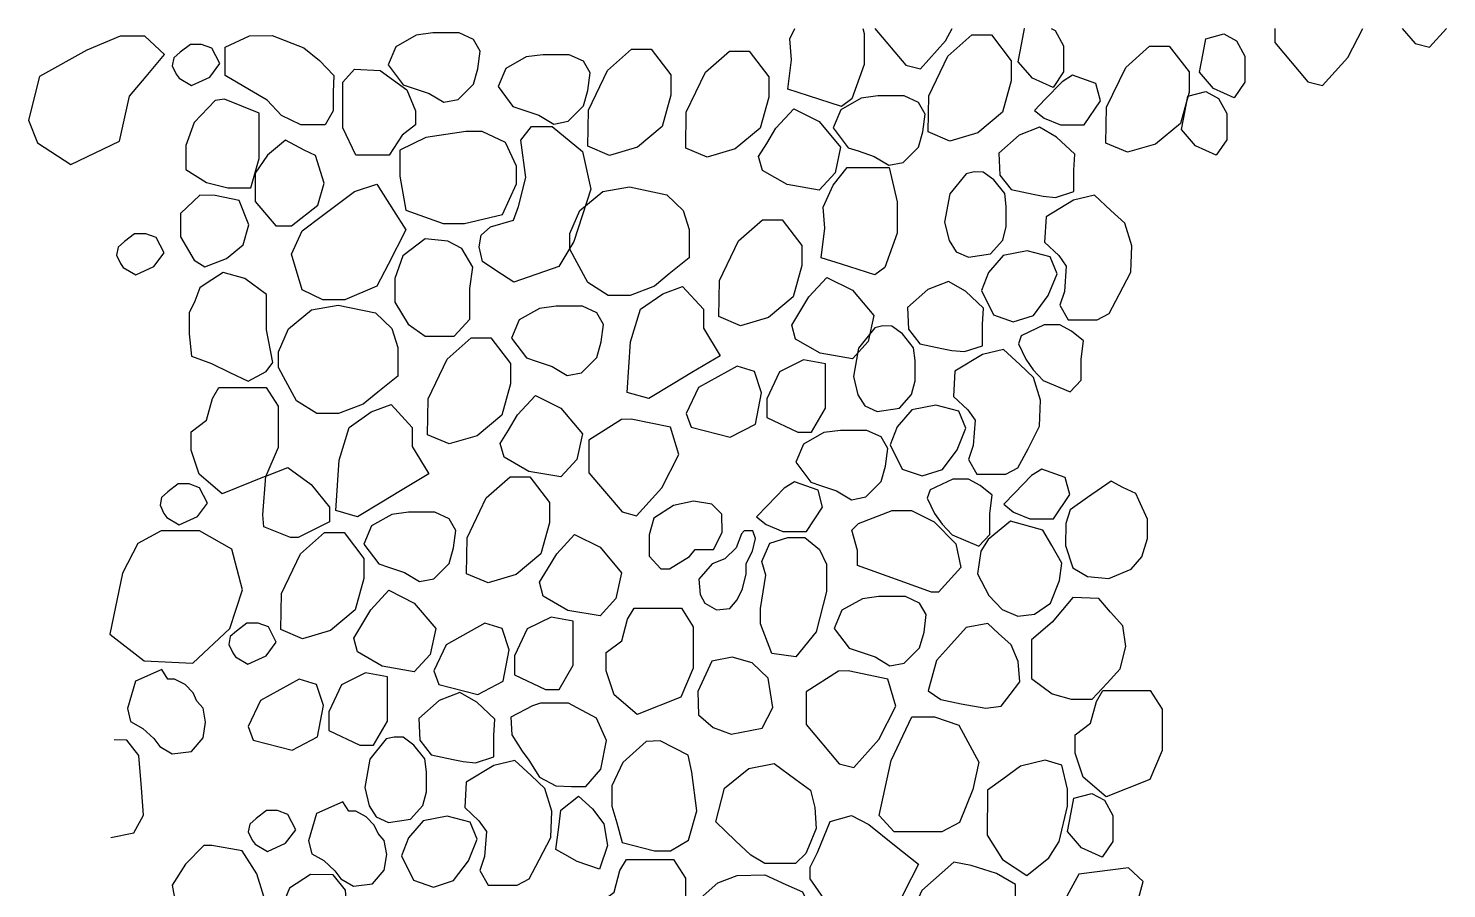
# Model space of a CAD drawing. Header units: millimetres. Extents: x -251401 to 377140, y -30451 to 275830.
# Drawn here: x 7902 to 10383, y -13522 to -12017 of the extents above; entities that cross this region are included whole.
import ezdxf

# ---------------------------------------------------------------- set-up
doc = ezdxf.new("R2010")
doc.units = ezdxf.units.MM

msp = doc.modelspace()

# ---------------------------------------------------------------- linework, layer by layer
at = {"layer": 'Defpoints', "color": 8}
for points in [[(8004.042, -12055.18), (7921.281, -12100.854), (7901.517, -12177.389), (7917.575, -12216.891), (7975.632, -12255.158), (8060.863, -12214.422), (8078.156, -12135.418), (8107.802, -12100.854), (8139.918, -12062.587), (8105.331, -12030.491), (8062.098, -12030.491)], [(8288.321, -12030.092), (8328.153, -12029.523), (8383.349, -12051.133), (8410.663, -12073.31), (8435.7, -12099.469), (8434.562, -12128.471), (8434.562, -12160.884), (8420.905, -12185.905), (8378.228, -12185.905), (8344.086, -12169.414), (8319.049, -12142.687), (8288.321, -12124.49), (8246.081, -12099.475), (8246.081, -12072.173), (8246.081, -12049.995)], [(8580.195, -12028.795), (8544.545, -12049.015), (8531.056, -12080.791), (8557.071, -12115.454), (8574.414, -12121.232), (8602.451, -12130.571), (8628.371, -12146.267), (8653.422, -12141.452), (8680.4, -12114.492), (8688.108, -12087.531), (8691.962, -12056.718), (8680.4, -12036.498), (8655.349, -12024.943), (8609.101, -12024.943)], [(9476.609, -12134.914), (9510.109, -12065.411), (9551.9, -12028.466), (9586.458, -12028.466), (9621.016, -12073.443), (9621.016, -12108.782), (9605.746, -12163.396), (9562.347, -12199.538), (9513.323, -12213.995), (9475.55, -12197.932)], [(9992.896, -12026.712), (10014.907, -12038.758), (10029.582, -12065.468), (10029.582, -12111.033), (10011.239, -12138.267), (9975.078, -12122.032), (9950.446, -12093.226), (9956.735, -12060.231), (9961.538, -12035.032)], [(8186.805, -12116.631), (8218.701, -12102.087), (8236.352, -12078.567), (8222.417, -12051.644), (8204.456, -12044.836), (8184.947, -12044.836), (8166.986, -12058.761), (8155.838, -12068.664), (8153.361, -12082.281), (8160.174, -12096.826), (8165.128, -12103.943)], [(8881.263, -12159.921), (8914.762, -12090.419), (8956.554, -12053.473), (8991.112, -12053.473), (9025.67, -12098.45), (9025.67, -12133.789), (9010.4, -12188.403), (8967.001, -12224.545), (8917.977, -12239.002), (8880.204, -12222.939)], [(9052.524, -12163.204), (9086.023, -12093.701), (9127.815, -12056.756), (9162.373, -12056.756), (9196.931, -12101.733), (9196.931, -12137.072), (9181.661, -12191.686), (9138.262, -12227.828), (9089.238, -12242.285), (9051.465, -12226.222)], [(9787.691, -12154.563), (9821.19, -12085.06), (9862.982, -12048.115), (9897.54, -12048.115), (9932.098, -12093.091), (9932.098, -12128.43), (9916.828, -12183.045), (9873.429, -12219.187), (9824.405, -12233.644), (9786.632, -12217.58)], [(8772.436, -12066.743), (8736.786, -12086.963), (8723.297, -12118.738), (8749.311, -12153.402), (8766.655, -12159.179), (8794.692, -12168.519), (8820.611, -12184.214), (8845.663, -12179.4), (8872.641, -12152.439), (8880.349, -12125.478), (8884.203, -12094.666), (8872.641, -12074.446), (8847.59, -12062.891), (8801.341, -12062.891)], [(8516.709, -12090.858), (8563.54, -12124.698), (8578.669, -12161.418), (8578.669, -12185.898), (8555.615, -12203.898), (8532.56, -12238.458), (8489.332, -12238.458), (8474.202, -12238.458), (8451.867, -12190.938), (8451.867, -12151.338), (8451.867, -12111.018), (8472.04, -12087.978)], [(9678.387, -12173.808), (9707.045, -12185.612), (9748.738, -12185.612), (9776.908, -12143.384), (9769.021, -12113.542), (9727.891, -12098.903), (9709.862, -12110.164), (9680.565, -12140.568), (9661.485, -12160.369)], [(9961.369, -12127.266), (9983.38, -12139.312), (9998.055, -12166.023), (9998.055, -12211.588), (9979.712, -12238.822), (9943.551, -12222.586), (9918.919, -12193.781), (9925.208, -12160.785), (9930.011, -12135.587)], [(8228.54, -12143.082), (8191.613, -12181.432), (8177.132, -12221.952), (8177.132, -12263.92), (8213.335, -12286.351), (8250.261, -12295.758), (8290.808, -12295.758), (8305.289, -12244.383), (8305.289, -12194.457), (8305.289, -12165.513), (8244.469, -12140.912)], [(9240.534, -12157.623), (9285.095, -12179.889), (9322.495, -12224.422), (9312.947, -12269.75), (9285.095, -12299.968), (9228.896, -12290.279), (9185.663, -12265.535), (9178.982, -12241.183), (9193.131, -12218.01), (9209.279, -12191.562)], [(9358.686, -12138.972), (9323.036, -12159.193), (9309.547, -12190.968), (9335.562, -12225.632), (9352.905, -12231.409), (9380.942, -12240.749), (9406.862, -12256.444), (9431.913, -12251.63), (9458.891, -12224.669), (9466.599, -12197.708), (9470.454, -12166.896), (9458.891, -12146.675), (9433.84, -12135.121), (9387.592, -12135.121)], [(8596.704, -12207.626), (8551.315, -12229.946), (8551.315, -12275.306), (8562.122, -12335.065), (8626.964, -12358.105), (8664.428, -12358.105), (8730.711, -12342.265), (8755.207, -12288.986), (8755.207, -12258.026), (8736.475, -12216.266), (8695.408, -12197.546), (8666.589, -12197.546)], [(8690.333, -12399.322), (8693.866, -12378.747), (8710.194, -12363.848), (8749.95, -12352.141), (8758.824, -12328.374), (8771.71, -12277.98), (8763.196, -12212.178), (8781.927, -12188.353), (8817.688, -12188.353), (8871.044, -12232.032), (8885.802, -12298.401), (8855.718, -12389.728), (8829.608, -12433.407), (8750.708, -12460.635), (8719.489, -12440.214), (8695.792, -12424.713)], [(9634.595, -12203.828), (9599.135, -12235.469), (9601.034, -12273.437), (9620.664, -12298.75), (9659.291, -12306.977), (9676.638, -12310.671), (9698.55, -12312.672), (9730.212, -12302.547), (9730.212, -12265.211), (9732.111, -12236.734), (9700.45, -12206.992), (9670.689, -12189.906)], [(8351.628, -12212.546), (8319.77, -12238.595), (8298.049, -12270.071), (8298.049, -12319.636), (8334.251, -12362.327), (8361.765, -12362.327), (8408.104, -12326.148), (8418.965, -12287.798), (8403.76, -12239.318), (8384.211, -12229.912)], [(9294.661, -12366.451), (9291.794, -12329.913), (9309.716, -12291.226), (9334.091, -12260.419), (9361.333, -12260.419), (9407.215, -12260.419), (9421.553, -12320.599), (9421.553, -12375.048), (9400.046, -12435.229), (9382.123, -12448.125), (9324.054, -12429.497), (9288.294, -12418.026)], [(9542.115, -12271.069), (9513.45, -12306.456), (9504.457, -12355.885), (9512.326, -12387.901), (9524.691, -12407.56), (9546.049, -12417.109), (9584.831, -12411.492), (9606.189, -12387.339), (9612.372, -12363.748), (9612.372, -12328.362), (9609.562, -12305.894), (9590.452, -12281.741), (9571.904, -12268.261), (9556.166, -12267.699)], [(8380.667, -12474.077), (8362.141, -12411.595), (8380.667, -12371.097), (8416.083, -12344.461), (8472.128, -12302.311), (8511.287, -12289.165), (8540.58, -12335.516), (8562.021, -12369.442), (8530.816, -12429.845), (8511.254, -12467.71), (8455.141, -12491.647), (8416.897, -12491.647)], [(8866.472, -12335.556), (8906.439, -12302.193), (8953.385, -12294.253), (9018.389, -12307.967), (9047.279, -12335.395), (9057.39, -12368.597), (9057.39, -12418.401), (9022.722, -12446.55), (8996.702, -12467.678), (8954.108, -12484.083), (8915.828, -12484.083), (8880.438, -12461.708), (8861.659, -12427.062), (8848.831, -12403.395), (8848.831, -12375.815)], [(8201.404, -12308.922), (8167.58, -12341.005), (8167.58, -12381.682), (8191.658, -12422.358), (8210.003, -12433.816), (8248.413, -12419.494), (8277.077, -12395.431), (8287.396, -12360.484), (8270.198, -12318.089), (8228.348, -12309.495)], [(9730.166, -12317.596), (9681.823, -12346.584), (9679.405, -12390.87), (9704.383, -12414.221), (9717.275, -12432.741), (9714.052, -12477.027), (9705.995, -12501.183), (9720.498, -12526.95), (9742.252, -12526.95), (9771.259, -12526.95), (9792.207, -12515.677), (9809.933, -12482.663), (9830.077, -12443.208), (9831.688, -12397.312), (9819.602, -12357.857), (9795.43, -12335.311), (9766.891, -12308.692)], [(9110.419, -12458.015), (9143.919, -12388.512), (9185.71, -12351.567), (9220.268, -12351.567), (9254.826, -12396.543), (9254.826, -12431.882), (9239.556, -12486.497), (9196.157, -12522.639), (9147.133, -12537.095), (9109.36, -12521.032)], [(8089.298, -12447.86), (8121.194, -12433.315), (8138.845, -12409.796), (8124.91, -12382.872), (8106.949, -12376.064), (8087.44, -12376.064), (8069.48, -12389.99), (8058.332, -12399.893), (8055.854, -12413.509), (8062.667, -12428.054), (8067.622, -12435.172)], [(8595.488, -12384.978), (8556.698, -12414.622), (8542.437, -12454.527), (8542.437, -12496.143), (8565.825, -12534.338), (8595.488, -12555.43), (8646.258, -12555.43), (8673.639, -12525.786), (8673.639, -12472.199), (8679.343, -12434.574), (8659.948, -12402.08), (8635.419, -12388.968)], [(9648.788, -12406.169), (9606.89, -12414.221), (9581.107, -12444.013), (9569.021, -12475.417), (9589.97, -12518.092), (9624.616, -12530.17), (9660.068, -12518.897), (9685.851, -12484.274), (9701.16, -12446.429), (9689.074, -12416.637)], [(8192.519, -12494.38), (8182.807, -12514.438), (8182.807, -12551.32), (8186.692, -12590.144), (8221.656, -12603.085), (8254.03, -12618.614), (8285.964, -12633.933), (8317.482, -12617.32), (8329.137, -12601.144), (8318.13, -12544.203), (8318.13, -12519.615), (8318.13, -12482.733), (8279.929, -12454.262), (8242.375, -12443.909), (8212.591, -12463.321), (8201.472, -12470.567)], [(9298.429, -12452.434), (9342.991, -12474.7), (9380.391, -12519.233), (9370.842, -12564.56), (9342.991, -12594.779), (9286.791, -12585.09), (9243.559, -12560.345), (9236.877, -12535.994), (9251.026, -12512.821), (9267.174, -12486.373)], [(8949.318, -12653.728), (8954.944, -12565.381), (8972.625, -12508.357), (9011.202, -12481.05), (9045.76, -12468.199), (9082.729, -12508.357), (9082.729, -12541.286), (9111.661, -12589.476), (9062.394, -12619.055), (9029.431, -12638.846), (8987.016, -12664.311)], [(9474.998, -12473.6), (9439.537, -12505.24), (9441.437, -12543.209), (9461.067, -12568.521), (9499.693, -12576.748), (9517.041, -12580.443), (9538.953, -12582.443), (9570.614, -12572.318), (9570.614, -12534.982), (9572.514, -12506.506), (9540.853, -12476.764), (9511.091, -12459.678)], [(8356.73, -12542.372), (8396.697, -12509.009), (8443.644, -12501.07), (8508.647, -12514.784), (8537.537, -12542.212), (8547.649, -12575.414), (8547.649, -12625.217), (8512.98, -12653.367), (8486.96, -12674.494), (8444.366, -12690.9), (8406.087, -12690.9), (8370.696, -12668.524), (8351.917, -12633.878), (8339.089, -12610.211), (8339.089, -12582.632)], [(8795.81, -12506.739), (8760.16, -12526.959), (8746.671, -12558.734), (8772.686, -12593.398), (8790.029, -12599.176), (8818.066, -12608.515), (8843.985, -12624.211), (8869.037, -12619.396), (8896.015, -12592.435), (8903.723, -12565.475), (8907.577, -12534.662), (8896.015, -12514.442), (8870.964, -12502.887), (8824.715, -12502.887)], [(9382.518, -12540.841), (9353.853, -12576.227), (9344.86, -12625.656), (9352.729, -12657.673), (9365.094, -12677.332), (9386.452, -12686.88), (9425.234, -12681.264), (9446.592, -12657.111), (9452.775, -12633.52), (9452.775, -12598.133), (9449.965, -12575.666), (9430.855, -12551.513), (9412.307, -12538.032), (9396.569, -12537.471)], [(9723.938, -12652.824), (9743.047, -12632.458), (9743.047, -12595.572), (9747.501, -12563.774), (9726.501, -12546.603), (9706.086, -12535.726), (9678.358, -12535.726), (9638.554, -12554.497), (9633.634, -12568.8), (9646.604, -12595.616), (9659.574, -12614.388), (9677.016, -12633.159)], [(8600.678, -12664.831), (8634.177, -12595.328), (8675.968, -12558.383), (8710.526, -12558.383), (8745.084, -12603.36), (8745.084, -12638.698), (8729.814, -12693.313), (8686.416, -12729.455), (8637.392, -12743.912), (8599.619, -12727.849)], [(9570.569, -12587.368), (9522.225, -12616.355), (9519.808, -12660.642), (9544.786, -12683.993), (9557.678, -12702.512), (9554.454, -12746.798), (9546.397, -12770.955), (9560.9, -12796.721), (9582.655, -12796.721), (9611.661, -12796.721), (9632.61, -12785.448), (9650.336, -12752.435), (9670.48, -12712.98), (9672.091, -12667.083), (9660.005, -12627.628), (9635.833, -12605.083), (9607.294, -12578.463)], [(9257.577, -12596.928), (9215.364, -12617.706), (9193.312, -12664.928), (9193.312, -12697.67), (9247.496, -12723.485), (9271.438, -12723.485), (9296.01, -12681.299), (9296.01, -12633.447), (9296.01, -12603.854)], [(9141.648, -12607.631), (9073.603, -12645.41), (9052.182, -12690.744), (9061.002, -12714.67), (9129.1, -12732.305), (9173.781, -12709.003), (9183.861, -12654.225), (9171.89, -12617.076)], [(8234.925, -12645.046), (8317.632, -12645.046), (8338.309, -12677.517), (8338.309, -12749.838), (8316.948, -12800.434), (8240.355, -12831.052), (8200.235, -12796.789), (8186.375, -12754.508), (8186.375, -12722.433), (8213.365, -12702.021), (8223.578, -12664.114)], [(8439.577, -12860.544), (8445.203, -12772.197), (8462.883, -12715.173), (8501.46, -12687.866), (8536.018, -12675.016), (8572.987, -12715.173), (8572.987, -12748.103), (8601.919, -12796.292), (8552.652, -12825.871), (8519.689, -12845.662), (8477.274, -12871.127)], [(8788.688, -12659.25), (8833.249, -12681.516), (8870.649, -12726.049), (8861.1, -12771.377), (8833.249, -12801.595), (8777.05, -12791.906), (8733.817, -12767.162), (8727.135, -12742.81), (8741.284, -12719.637), (8757.432, -12693.189)], [(9489.191, -12675.94), (9447.293, -12683.993), (9421.51, -12713.785), (9409.424, -12745.188), (9430.372, -12787.864), (9465.019, -12799.942), (9500.471, -12788.669), (9526.254, -12754.045), (9541.563, -12716.201), (9529.477, -12686.408)], [(8939.185, -12700.838), (8882.181, -12737.179), (8882.181, -12794.146), (8940.167, -12862.899), (8965.595, -12869.414), (9009.801, -12820.405), (9039.502, -12762.422), (9024.996, -12714.794), (8955.925, -12700.298)], [(9293.297, -12723.937), (9257.648, -12744.157), (9244.159, -12775.933), (9270.173, -12810.597), (9287.516, -12816.374), (9315.553, -12825.713), (9341.473, -12841.409), (9366.524, -12836.594), (9393.503, -12809.634), (9401.211, -12782.673), (9405.065, -12751.861), (9393.503, -12731.64), (9368.451, -12720.085), (9322.203, -12720.085)], [(8311.674, -12867.942), (8316.948, -12800.434), (8355.622, -12784.975), (8396.06, -12814.934), (8428.207, -12854.288), (8428.207, -12879.989), (8373.557, -12907.296), (8359.895, -12907.296), (8313.281, -12888.824)], [(8669.06, -12907.873), (8702.56, -12838.37), (8744.351, -12801.425), (8778.909, -12801.425), (8813.467, -12846.401), (8813.467, -12881.74), (8798.197, -12936.355), (8754.799, -12972.497), (8705.775, -12986.953), (8668.002, -12970.89)], [(9624.725, -12862.952), (9653.383, -12874.756), (9695.076, -12874.756), (9723.246, -12832.527), (9715.358, -12802.685), (9674.229, -12788.046), (9656.2, -12799.307), (9626.902, -12829.712), (9607.823, -12849.512)], [(8165.397, -12885.461), (8197.293, -12870.917), (8214.944, -12847.397), (8201.009, -12820.474), (8183.048, -12813.666), (8163.539, -12813.666), (8145.578, -12827.591), (8134.43, -12837.494), (8131.953, -12851.111), (8138.766, -12865.656), (8143.72, -12872.773)], [(9192.502, -12885.036), (9221.16, -12896.839), (9262.852, -12896.839), (9291.023, -12854.611), (9283.135, -12824.769), (9242.006, -12810.13), (9223.977, -12821.391), (9194.679, -12851.795), (9175.599, -12871.596)], [(9564.341, -12922.595), (9583.45, -12902.229), (9583.45, -12865.344), (9587.904, -12833.546), (9566.904, -12816.375), (9546.489, -12805.497), (9518.761, -12805.497), (9478.957, -12824.269), (9474.037, -12838.571), (9487.007, -12865.388), (9499.977, -12884.16), (9517.419, -12902.931)], [(9795.552, -12808.82), (9754.314, -12837.667), (9723.825, -12858.996), (9716.513, -12883), (9715.826, -12921.463), (9728.884, -12960.614), (9754.314, -12975.724), (9791.428, -12979.159), (9830.604, -12962.674), (9849.161, -12941.382), (9859.471, -12909.1), (9859.471, -12875.444), (9844.35, -12842.475), (9839.013, -12830.838), (9816.171, -12819.809)], [(9030.108, -12851.635), (8995.779, -12873.744), (8987.387, -12902.715), (8987.387, -12940.072), (9007.985, -12962.181), (9023.242, -12962.181), (9058.335, -12940.834), (9068.253, -12928.636), (9100.293, -12928.636), (9115.551, -12898.903), (9114.788, -12866.883), (9097.242, -12849.348), (9065.201, -12844.011)], [(8537.498, -12867.116), (8501.848, -12887.337), (8488.359, -12919.112), (8514.373, -12953.776), (8531.717, -12959.553), (8559.753, -12968.893), (8585.673, -12984.588), (8610.725, -12979.774), (8637.703, -12952.813), (8645.411, -12925.852), (8649.265, -12895.04), (8637.703, -12874.819), (8612.652, -12863.265), (8566.403, -12863.265)], [(9353.646, -12883.223), (9412.621, -12860.5), (9446.777, -12860.5), (9485.914, -12880.411), (9524.34, -12918.812), (9532.879, -12960.057), (9493.742, -13003.435), (9481.645, -13003.435), (9426.853, -12983.524), (9352.178, -12956.387), (9352.178, -12930.19), (9342.174, -12894.634)], [(8066.303, -12970.095), (8044.101, -13076.595), (8104.046, -13123.189), (8189.524, -13127.626), (8253.909, -13066.611), (8276.111, -12998.939), (8257.24, -12927.939), (8200.625, -12895.767), (8134.019, -12895.767), (8092.945, -12917.955)], [(8344.162, -13005.482), (8377.662, -12935.98), (8419.453, -12899.034), (8454.011, -12899.034), (8488.569, -12944.011), (8488.569, -12979.35), (8473.299, -13033.964), (8429.901, -13070.106), (8380.877, -13084.563), (8343.104, -13068.5)], [(9149.118, -12901.19), (9139.963, -12925.586), (9120.128, -12944.646), (9098.005, -12953.795), (9074.356, -12980.478), (9076.644, -13007.161), (9085.036, -13022.409), (9105.634, -13033.845), (9128.52, -13031.558), (9141.489, -13016.31), (9150.644, -12997.25), (9157.51, -12971.329), (9157.51, -12953.032), (9168.19, -12931.685), (9173.53, -12909.576), (9168.953, -12895.853), (9153.695, -12895.853)], [(9619.551, -12879.017), (9580.375, -12911.299), (9568.004, -12931.217), (9561.818, -12971.055), (9581.75, -13008.831), (9605.118, -13033.558), (9632.61, -13045.235), (9661.476, -13041.8), (9689.656, -13022.569), (9705.463, -12982.731), (9709.587, -12952.51), (9691.717, -12921.601), (9676.182, -12894.731)], [(8857.07, -12902.292), (8901.632, -12924.558), (8939.032, -12969.09), (8929.483, -13014.418), (8901.632, -13044.637), (8845.432, -13034.948), (8802.2, -13010.203), (8795.518, -12985.852), (8809.667, -12962.678), (8825.815, -12936.231)], [(9184.81, -12949.673), (9198.924, -12917.191), (9230.144, -12907.361), (9259.653, -12907.361), (9285.742, -12928.731), (9297.716, -12953.947), (9297.716, -13002.243), (9279.731, -13072.517), (9244.234, -13116.539), (9201.894, -13110.555), (9182.221, -13058.84), (9182.221, -13031.487), (9191.63, -12973.361)], [(8532.173, -12999.901), (8576.734, -13022.168), (8614.134, -13066.7), (8604.585, -13112.028), (8576.734, -13142.247), (8520.535, -13132.558), (8477.302, -13107.813), (8470.62, -13083.462), (8484.769, -13060.288), (8500.917, -13033.841)], [(9360.558, -13014.583), (9324.908, -13034.804), (9311.419, -13066.579), (9337.433, -13101.243), (9354.777, -13107.02), (9382.813, -13116.36), (9408.733, -13132.055), (9433.785, -13127.241), (9460.763, -13100.28), (9468.471, -13073.319), (9472.325, -13042.507), (9460.763, -13022.287), (9435.712, -13010.732), (9389.463, -13010.732)], [(9728.852, -13012.458), (9692.425, -13055.73), (9656.686, -13086.638), (9656.686, -13153.949), (9692.425, -13180.737), (9726.103, -13190.352), (9762.529, -13190.352), (9788.647, -13162.191), (9811.805, -13137.221), (9821.637, -13098.314), (9816.139, -13061.911), (9794.832, -13037.871), (9774.021, -13014.391)], [(8816.218, -13046.786), (8774.005, -13067.564), (8751.953, -13114.786), (8751.953, -13147.528), (8806.137, -13173.343), (8830.079, -13173.343), (8854.651, -13131.157), (8854.651, -13083.304), (8854.651, -13053.712)], [(8961.162, -13031.176), (9043.869, -13031.176), (9064.546, -13063.647), (9064.546, -13135.968), (9043.185, -13186.564), (8966.592, -13217.182), (8926.472, -13182.919), (8912.612, -13140.638), (8912.612, -13108.563), (8939.602, -13088.151), (8949.815, -13050.244)], [(8285.719, -13128.974), (8317.614, -13114.429), (8335.265, -13090.91), (8321.331, -13063.986), (8303.37, -13057.178), (8283.861, -13057.178), (8265.9, -13071.104), (8254.752, -13081.007), (8252.275, -13094.623), (8259.087, -13109.168), (8264.042, -13116.286)], [(8700.289, -13057.489), (8632.244, -13095.268), (8610.823, -13140.602), (8619.643, -13164.528), (8687.741, -13182.163), (8732.422, -13158.861), (8742.503, -13104.083), (8730.531, -13066.934)], [(9541.855, -13064.753), (9511.023, -13099.417), (9490.289, -13122.727), (9475.373, -13175.485), (9497.533, -13190.891), (9533.183, -13198.594), (9576.541, -13206.297), (9603.52, -13202.446), (9618.936, -13182.225), (9635.941, -13159.92), (9633.388, -13124.452), (9620.863, -13095.565), (9598.702, -13075.345), (9579.804, -13058.102)], [(9072.885, -13177.041), (9074.096, -13217.585), (9099.529, -13239.975), (9131.016, -13251.472), (9185.514, -13241.185), (9203.68, -13204.877), (9195.808, -13153.441), (9167.953, -13126.815), (9132.833, -13117.132), (9097.107, -13123.789)], [(8134.795, -13138.28), (8088.82, -13159.011), (8074.804, -13206.636), (8080.41, -13229.609), (8101.715, -13241.375), (8120.778, -13259.305), (8131.43, -13273.312), (8153.297, -13286.199), (8186.936, -13281.717), (8207.12, -13258.184), (8211.606, -13230.729), (8207.12, -13206.076), (8196.468, -13193.749), (8189.74, -13179.182), (8175.723, -13164.614), (8157.221, -13155.089), (8145.447, -13155.089)], [(8491.32, -13144.395), (8449.107, -13165.173), (8427.055, -13212.396), (8427.055, -13245.137), (8481.239, -13270.953), (8505.181, -13270.953), (8529.753, -13228.767), (8529.753, -13180.914), (8529.753, -13151.321)], [(9319.022, -13141.245), (9262.018, -13177.586), (9262.018, -13234.553), (9320.004, -13303.306), (9345.432, -13309.821), (9389.638, -13260.812), (9419.339, -13202.829), (9404.833, -13155.201), (9335.762, -13140.706)], [(8375.391, -13155.099), (8307.346, -13192.877), (8285.925, -13238.211), (8294.745, -13262.138), (8362.843, -13279.773), (8407.524, -13256.471), (8417.605, -13201.692), (8405.634, -13164.544)], [(8620.027, -13192.671), (8584.567, -13224.312), (8586.467, -13262.281), (8606.096, -13287.593), (8644.723, -13295.82), (8662.071, -13299.514), (8683.983, -13301.515), (8715.644, -13291.39), (8715.644, -13254.054), (8717.544, -13225.577), (8685.883, -13195.835), (8656.121, -13178.75)], [(8783.222, -13201.758), (8745.619, -13221.799), (8747.123, -13252.864), (8765.674, -13281.423), (8777.205, -13296.956), (8795.756, -13326.517), (8824.334, -13342.05), (8851.909, -13343.052), (8876.477, -13343.052), (8903.049, -13312.989), (8913.076, -13262.384), (8895.528, -13223.302), (8861.435, -13205.265), (8846.645, -13197.44), (8797.26, -13197.44)], [(9781.438, -13175.232), (9864.145, -13175.232), (9884.822, -13207.703), (9884.822, -13280.025), (9863.461, -13330.62), (9786.868, -13361.238), (9746.747, -13326.976), (9732.888, -13284.694), (9732.888, -13252.619), (9759.878, -13232.207), (9770.09, -13194.3)], [(9389.743, -13393.615), (9410.68, -13297.716), (9447.319, -13220.998), (9486.576, -13220.998), (9529.321, -13235.819), (9564.216, -13300.332), (9553.748, -13348.281), (9530.194, -13405.82), (9499.661, -13422.384), (9435.978, -13422.384), (9415.914, -13422.384)], [(8527.547, -13259.912), (8498.883, -13295.299), (8489.89, -13344.728), (8497.759, -13376.744), (8510.124, -13396.403), (8531.482, -13405.952), (8570.264, -13400.335), (8591.622, -13376.182), (8597.805, -13352.592), (8597.805, -13317.205), (8594.994, -13294.737), (8575.884, -13270.585), (8557.337, -13257.104), (8541.599, -13256.542)], [(8982.146, -13264.339), (8941.519, -13301.134), (8922.475, -13341.734), (8922.475, -13377.26), (8930.728, -13406.441), (8940.25, -13441.333), (8996.747, -13455.923), (9024.678, -13455.923), (9056.417, -13436.892), (9071.018, -13385.507), (9062.131, -13318.262), (9055.783, -13288.446), (9006.903, -13263.071)], [(8715.599, -13306.44), (8667.255, -13335.427), (8664.838, -13379.713), (8689.816, -13403.064), (8702.707, -13421.584), (8699.484, -13465.87), (8691.427, -13490.026), (8705.93, -13515.793), (8727.685, -13515.793), (8756.691, -13515.793), (8777.64, -13504.52), (8795.366, -13471.506), (8815.509, -13432.051), (8817.121, -13386.155), (8805.035, -13346.7), (8780.863, -13324.154), (8752.324, -13297.535)], [(9579.13, -13428.352), (9605.457, -13470.912), (9648.045, -13498.77), (9686.761, -13467.817), (9704.571, -13439.185), (9719.283, -13377.28), (9719.283, -13347.875), (9709.217, -13306.089), (9680.567, -13296.803), (9637.205, -13307.636), (9606.232, -13330.077), (9579.374, -13349.536)], [(9119.133, -13346.184), (9161.79, -13311.772), (9206.437, -13302.709), (9244.107, -13330.595), (9269.98, -13349.748), (9277.592, -13380.093), (9279.685, -13416.345), (9266.43, -13449.111), (9261.814, -13460.522), (9243.41, -13477.694), (9218.993, -13477.694), (9189.694, -13477.694), (9165.278, -13463.054), (9138.769, -13437.956), (9104.057, -13405.092)], [(8451.688, -13369.694), (8405.713, -13390.425), (8391.697, -13438.05), (8397.303, -13461.023), (8418.609, -13472.789), (8437.671, -13490.719), (8448.324, -13504.726), (8470.19, -13517.613), (8503.83, -13513.131), (8524.013, -13489.598), (8528.499, -13462.143), (8524.013, -13437.49), (8513.361, -13425.163), (8506.633, -13410.596), (8492.616, -13396.028), (8474.115, -13386.503), (8462.341, -13386.503)], [(8832.969, -13384.238), (8864.074, -13360.131), (8888.197, -13382.335), (8908.51, -13408.345), (8914.858, -13446.408), (8900.892, -13487.643), (8861.756, -13474.388), (8839.952, -13462.267), (8824.111, -13453.461), (8829.795, -13414.054)], [(9761.856, -13355.142), (9783.867, -13367.188), (9798.542, -13393.899), (9798.542, -13439.464), (9780.199, -13466.698), (9744.038, -13450.462), (9719.406, -13421.657), (9725.695, -13388.661), (9730.498, -13363.463)], [(8319.719, -13456.852), (8351.615, -13442.307), (8369.266, -13418.788), (8355.331, -13391.864), (8337.37, -13385.056), (8317.861, -13385.056), (8299.901, -13398.982), (8288.753, -13408.885), (8286.275, -13422.501), (8293.088, -13437.046), (8298.043, -13444.164)], [(8634.22, -13395.012), (8592.322, -13403.064), (8566.539, -13432.857), (8554.453, -13464.26), (8575.402, -13506.936), (8610.048, -13519.013), (8645.501, -13507.741), (8671.284, -13473.117), (8686.593, -13435.272), (8674.507, -13405.48)], [(9304.249, -13404.15), (9341.761, -13393.689), (9372.012, -13409.324), (9416.768, -13445.473), (9458.613, -13479.271), (9433.934, -13528.186), (9425.055, -13545.787), (9379.37, -13577.201), (9352.394, -13582.103), (9309.478, -13563.109), (9292.924, -13539.214), (9268.934, -13504.583), (9268.934, -13484.073), (9281.889, -13458.339)], [(8176.459, -13479.235), (8153.321, -13515.846), (8163.605, -13573.011), (8195.741, -13603.199), (8242.659, -13641.094), (8275.438, -13637.883), (8304.36, -13610.264), (8321.071, -13560.165), (8301.147, -13495.935), (8275.438, -13455.47), (8222.735, -13446.477), (8208.595, -13446.477)], [(8947.634, -13471.072), (9030.341, -13471.072), (9051.017, -13503.543), (9051.017, -13575.864), (9029.657, -13626.46), (8953.064, -13657.078), (8912.943, -13622.815), (8899.083, -13580.534), (8899.083, -13548.459), (8926.074, -13528.047), (8936.286, -13490.14)], [(8395.001, -13496.874), (8358.49, -13520.819), (8332.818, -13583.531), (8333.959, -13624.009), (8365.906, -13657.076), (8397.283, -13669.619), (8447.486, -13659.927), (8464.03, -13628.57), (8460.607, -13580.681), (8456.043, -13524.24), (8434.935, -13497.444)], [(9520.632, -13475.407), (9464.422, -13525.281), (9445.064, -13567.841), (9444.29, -13615.817), (9476.812, -13652.187), (9517.077, -13667.663), (9571.279, -13663.02), (9600.703, -13633.615), (9620.061, -13594.15), (9628.579, -13546.174), (9628.579, -13514.447), (9595.283, -13495.102), (9551.147, -13481.173)], [(9825.923, -13485.515), (9739.512, -13496.309), (9714.669, -13541.645), (9701.708, -13585.902), (9702.787, -13626.921), (9713.589, -13678.733), (9737.352, -13720.831), (9795.679, -13733.785), (9830.244, -13729.467), (9859.407, -13684.131), (9859.407, -13629.079), (9832.404, -13583.743), (9841.045, -13548.122), (9851.847, -13509.262)], [(9107.933, -13511.393), (9141.37, -13499.017), (9189.667, -13497.78), (9226.819, -13514.487), (9255.91, -13527.57), (9273.259, -13562.753), (9291.216, -13597.406), (9294.931, -13630.203), (9287.501, -13656.192), (9278.213, -13670.424), (9254.064, -13691.463), (9216.912, -13697.033), (9194.621, -13697.033), (9161.184, -13680.325), (9121.062, -13660.277), (9101.121, -13632.678), (9080.601, -13604.276), (9061.617, -13578), (9061.617, -13552.234)]]:
    msp.add_lwpolyline(points, close=True, dxfattribs=at)
for points in [[(9361.535, -12016.882), (9363.657, -12025.789), (9363.657, -12080.238), (9342.15, -12140.418), (9324.228, -12153.314), (9266.159, -12134.687), (9230.399, -12123.216), (9236.766, -12071.641), (9233.898, -12035.102), (9242.339, -12016.882)], [(9382.172, -12016.882), (9436.605, -12081.421), (9462.032, -12087.936), (9506.238, -12038.927), (9517.531, -12016.882)], [(9690.774, -12016.882), (9697.842, -12020.75), (9712.516, -12047.461), (9712.516, -12093.026), (9694.173, -12120.26), (9658.012, -12104.024), (9633.38, -12075.219), (9639.669, -12042.223), (9644.472, -12017.025), (9645.011, -12016.882)], [(10081.94, -12016.882), (10081.94, -12041.811), (10139.927, -12110.564), (10165.354, -12117.08), (10209.56, -12068.07), (10235.781, -12016.882)], [(10304.863, -12016.882), (10327.336, -12043.527), (10352.763, -12050.042), (10382.673, -12016.882)], [(8045.918, -13432.183), (8086.139, -13424.418), (8102.683, -13393.062), (8099.26, -13345.172), (8094.696, -13288.731), (8073.588, -13261.936), (8051.535, -13261.621)]]:
    msp.add_lwpolyline(points, dxfattribs=at)

doc.saveas('drawing.dxf')
